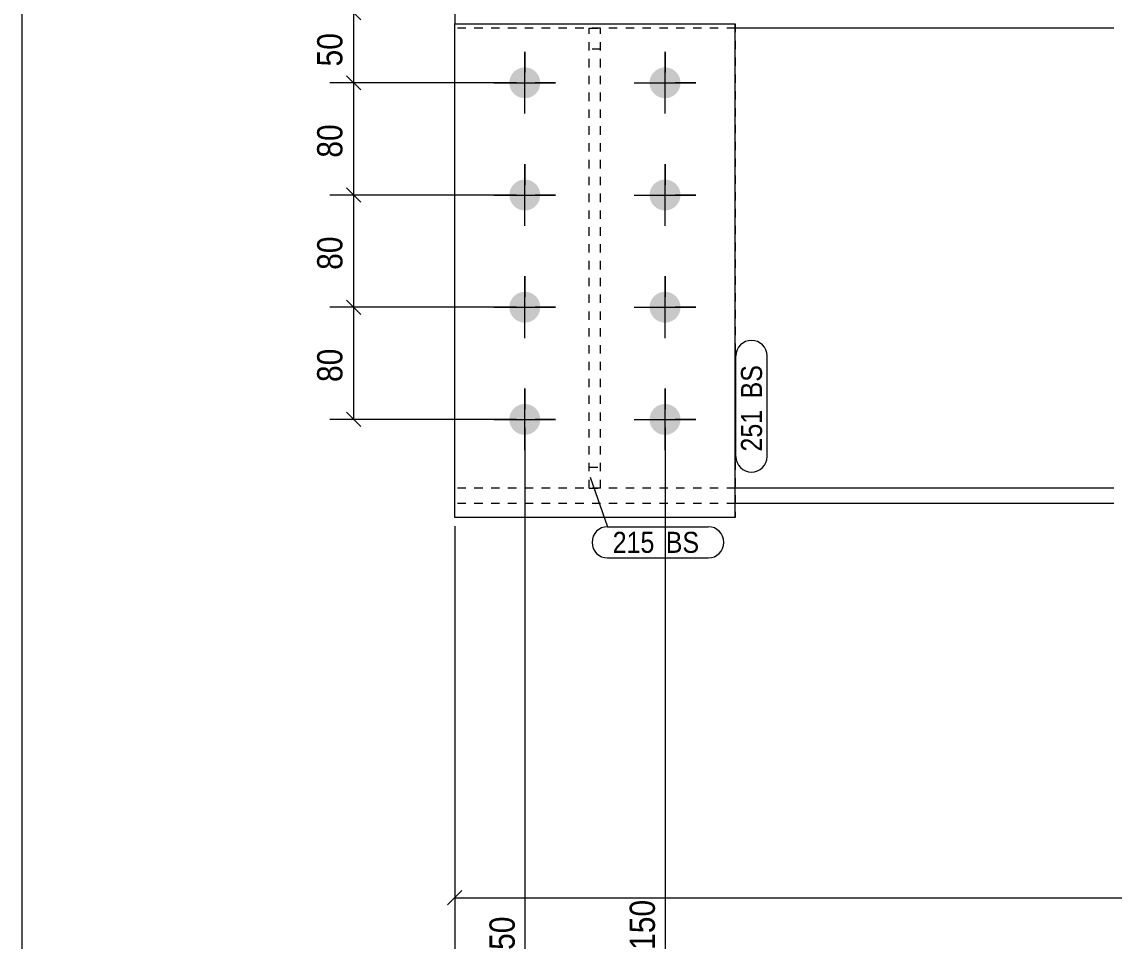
# Model space of a CAD drawing. Header units: millimetres. Extents: x 2 to 825, y 1 to 579.
# Drawn here: x 5 to 134.8, y 106.8 to 216 of the extents above; entities that cross this region are included whole.
import ezdxf

# ---------------------------------------------------------------- set-up
doc = ezdxf.new("R2010")
doc.units = ezdxf.units.MM
doc.linetypes.add('XKITLINE00', pattern=[0])
doc.linetypes.add('XKITLINE01', pattern=[4, 1, -1, 1, -1])
for name, color, linetype, lineweight in [('Bolt', 3, 'Continuous', 0), ('Dimensions', 7, 'Continuous', 0), ('DrawingSheet', 5, 'Continuous', 0), ('Part', 2, 'Continuous', 0), ('PartMark', 7, 'Continuous', 0)]:
    doc.layers.add(name, color=color, linetype=linetype, lineweight=lineweight)
doc.styles.add('ARIAL', font='ARIAL.TTF')

# ---------------------------------------------------------------- blocks, each defined once
blk = doc.blocks.new('*A9')
at = {"layer": 'Bolt'}
for points in [[(62.95, 208.81), (62.95, 208.86), (62.95, 208.9), (62.96, 208.95), (62.96, 208.99), (62.97, 209.03), (62.98, 209.08), (62.99, 209.12), (62.99, 209.17), (63, 209.21), (63.02, 209.25), (63.03, 209.3), (63.04, 209.34), (63.06, 209.38), (63.07, 209.43), (63.09, 209.47), (63.11, 209.51), (63.13, 209.55), (63.15, 209.59), (63.17, 209.63), (63.19, 209.67), (63.21, 209.71), (63.23, 209.75), (63.26, 209.78), (63.28, 209.82), (63.31, 209.86), (63.34, 209.89), (63.37, 209.93), (63.4, 209.96), (63.42, 210), (63.46, 210.03), (63.49, 210.06), (63.52, 210.09), (63.55, 210.12), (63.59, 210.15), (63.62, 210.18), (63.66, 210.21), (63.69, 210.24), (63.73, 210.26), (63.76, 210.29), (63.8, 210.31), (63.84, 210.34), (63.88, 210.36), (63.92, 210.38), (63.96, 210.4), (64, 210.42), (64.04, 210.44), (64.08, 210.46), (64.12, 210.48), (64.17, 210.49), (64.21, 210.51), (64.25, 210.52), (64.29, 210.53), (64.34, 210.54), (64.38, 210.55), (64.43, 210.56), (64.47, 210.57), (64.51, 210.58), (64.56, 210.59), (64.6, 210.59), (64.65, 210.59), (64.69, 210.6), (64.74, 210.6), (64.78, 210.6), (64.83, 210.6), (64.87, 210.6), (64.92, 210.59), (64.96, 210.59), (65.01, 210.59), (65.05, 210.58), (65.1, 210.57), (65.14, 210.56), (65.19, 210.55), (65.23, 210.54), (65.27, 210.53), (65.32, 210.52), (65.36, 210.51), (65.4, 210.49), (65.44, 210.48), (65.48, 210.46), (65.53, 210.44), (65.57, 210.42), (65.61, 210.4), (65.65, 210.38), (65.69, 210.36), (65.73, 210.34), (65.76, 210.31), (65.8, 210.29), (65.84, 210.26), (65.88, 210.24), (65.91, 210.21), (65.95, 210.18), (65.98, 210.15), (66.01, 210.12), (66.05, 210.09), (66.08, 210.06), (66.11, 210.03), (66.14, 210), (66.17, 209.96), (66.2, 209.93), (66.23, 209.89), (66.26, 209.86), (66.28, 209.82), (66.31, 209.78), (66.33, 209.75), (66.36, 209.71), (66.38, 209.67), (66.4, 209.63), (66.42, 209.59), (66.44, 209.55), (66.46, 209.51), (66.48, 209.47), (66.49, 209.43), (66.51, 209.38), (66.52, 209.34), (66.54, 209.3), (66.55, 209.25), (66.56, 209.21), (66.57, 209.17), (66.58, 209.12), (66.59, 209.08), (66.6, 209.03), (66.6, 208.99), (66.61, 208.95), (66.61, 208.9), (66.61, 208.86), (66.62, 208.81), (66.62, 208.77), (66.62, 208.72), (66.61, 208.68), (66.61, 208.63), (66.61, 208.59), (66.6, 208.54), (66.6, 208.5), (66.59, 208.45), (66.58, 208.41), (66.57, 208.36), (66.56, 208.32), (66.55, 208.28), (66.54, 208.23), (66.52, 208.19), (66.51, 208.15), (66.49, 208.11), (66.48, 208.06), (66.46, 208.02), (66.44, 207.98), (66.42, 207.94), (66.4, 207.9), (66.38, 207.86), (66.36, 207.82), (66.33, 207.78), (66.31, 207.75), (66.28, 207.71), (66.26, 207.67), (66.23, 207.64), (66.2, 207.6), (66.17, 207.57), (66.14, 207.53), (66.11, 207.5), (66.08, 207.47), (66.05, 207.44), (66.01, 207.41), (65.98, 207.38), (65.95, 207.35), (65.91, 207.32), (65.88, 207.29), (65.84, 207.27), (65.8, 207.24), (65.76, 207.22), (65.73, 207.19), (65.69, 207.17), (65.65, 207.15), (65.61, 207.13), (65.57, 207.11), (65.53, 207.09), (65.48, 207.07), (65.44, 207.06), (65.4, 207.04), (65.36, 207.02), (65.32, 207.01), (65.27, 207), (65.23, 206.99), (65.19, 206.98), (65.14, 206.97), (65.1, 206.96), (65.05, 206.95), (65.01, 206.95), (64.96, 206.94), (64.92, 206.94), (64.87, 206.93), (64.83, 206.93), (64.78, 206.93), (64.74, 206.93), (64.69, 206.93), (64.65, 206.94), (64.6, 206.94), (64.56, 206.95), (64.51, 206.95), (64.47, 206.96), (64.43, 206.97), (64.38, 206.98), (64.34, 206.99), (64.29, 207), (64.25, 207.01), (64.21, 207.02), (64.17, 207.04), (64.12, 207.06), (64.08, 207.07), (64.04, 207.09), (64, 207.11), (63.96, 207.13), (63.92, 207.15), (63.88, 207.17), (63.84, 207.19), (63.8, 207.22), (63.76, 207.24), (63.73, 207.27), (63.69, 207.29), (63.66, 207.32), (63.62, 207.35), (63.59, 207.38), (63.55, 207.41), (63.52, 207.44), (63.49, 207.47), (63.46, 207.5), (63.42, 207.53), (63.4, 207.57), (63.37, 207.6), (63.34, 207.64), (63.31, 207.67), (63.28, 207.71), (63.26, 207.75), (63.23, 207.78), (63.21, 207.82), (63.19, 207.86), (63.17, 207.9), (63.15, 207.94), (63.13, 207.98), (63.11, 208.02), (63.09, 208.06), (63.07, 208.11), (63.06, 208.15), (63.04, 208.19), (63.03, 208.23), (63.02, 208.28), (63, 208.32), (62.99, 208.36), (62.99, 208.41), (62.98, 208.45), (62.97, 208.5), (62.96, 208.54), (62.96, 208.59), (62.95, 208.63), (62.95, 208.68), (62.95, 208.72), (62.95, 208.77)], [(79.62, 208.81), (79.62, 208.86), (79.62, 208.9), (79.63, 208.95), (79.63, 208.99), (79.64, 209.03), (79.64, 209.08), (79.65, 209.12), (79.66, 209.17), (79.67, 209.21), (79.68, 209.25), (79.7, 209.3), (79.71, 209.34), (79.72, 209.38), (79.74, 209.43), (79.76, 209.47), (79.77, 209.51), (79.79, 209.55), (79.81, 209.59), (79.83, 209.63), (79.85, 209.67), (79.88, 209.71), (79.9, 209.75), (79.93, 209.78), (79.95, 209.82), (79.98, 209.86), (80, 209.89), (80.03, 209.93), (80.06, 209.96), (80.09, 210), (80.12, 210.03), (80.15, 210.06), (80.19, 210.09), (80.22, 210.12), (80.25, 210.15), (80.29, 210.18), (80.32, 210.21), (80.36, 210.24), (80.39, 210.26), (80.43, 210.29), (80.47, 210.31), (80.51, 210.34), (80.55, 210.36), (80.59, 210.38), (80.63, 210.4), (80.67, 210.42), (80.71, 210.44), (80.75, 210.46), (80.79, 210.48), (80.83, 210.49), (80.87, 210.51), (80.92, 210.52), (80.96, 210.53), (81, 210.54), (81.05, 210.55), (81.09, 210.56), (81.14, 210.57), (81.18, 210.58), (81.23, 210.59), (81.27, 210.59), (81.32, 210.59), (81.36, 210.6), (81.41, 210.6), (81.45, 210.6), (81.49, 210.6), (81.54, 210.6), (81.58, 210.59), (81.63, 210.59), (81.67, 210.59), (81.72, 210.58), (81.76, 210.57), (81.81, 210.56), (81.85, 210.55), (81.9, 210.54), (81.94, 210.53), (81.98, 210.52), (82.03, 210.51), (82.07, 210.49), (82.11, 210.48), (82.15, 210.46), (82.19, 210.44), (82.23, 210.42), (82.27, 210.4), (82.31, 210.38), (82.35, 210.36), (82.39, 210.34), (82.43, 210.31), (82.47, 210.29), (82.51, 210.26), (82.54, 210.24), (82.58, 210.21), (82.61, 210.18), (82.65, 210.15), (82.68, 210.12), (82.71, 210.09), (82.75, 210.06), (82.78, 210.03), (82.81, 210), (82.84, 209.96), (82.87, 209.93), (82.9, 209.89), (82.92, 209.86), (82.95, 209.82), (82.97, 209.78), (83, 209.75), (83.02, 209.71), (83.05, 209.67), (83.07, 209.63), (83.09, 209.59), (83.11, 209.55), (83.13, 209.51), (83.14, 209.47), (83.16, 209.43), (83.18, 209.38), (83.19, 209.34), (83.2, 209.3), (83.22, 209.25), (83.23, 209.21), (83.24, 209.17), (83.25, 209.12), (83.26, 209.08), (83.26, 209.03), (83.27, 208.99), (83.27, 208.95), (83.28, 208.9), (83.28, 208.86), (83.28, 208.81), (83.28, 208.77), (83.28, 208.72), (83.28, 208.68), (83.28, 208.63), (83.27, 208.59), (83.27, 208.54), (83.26, 208.5), (83.26, 208.45), (83.25, 208.41), (83.24, 208.36), (83.23, 208.32), (83.22, 208.28), (83.2, 208.23), (83.19, 208.19), (83.18, 208.15), (83.16, 208.11), (83.14, 208.06), (83.13, 208.02), (83.11, 207.98), (83.09, 207.94), (83.07, 207.9), (83.05, 207.86), (83.02, 207.82), (83, 207.78), (82.97, 207.75), (82.95, 207.71), (82.92, 207.67), (82.9, 207.64), (82.87, 207.6), (82.84, 207.57), (82.81, 207.53), (82.78, 207.5), (82.75, 207.47), (82.71, 207.44), (82.68, 207.41), (82.65, 207.38), (82.61, 207.35), (82.58, 207.32), (82.54, 207.29), (82.51, 207.27), (82.47, 207.24), (82.43, 207.22), (82.39, 207.19), (82.35, 207.17), (82.31, 207.15), (82.27, 207.13), (82.23, 207.11), (82.19, 207.09), (82.15, 207.07), (82.11, 207.06), (82.07, 207.04), (82.03, 207.02), (81.98, 207.01), (81.94, 207), (81.9, 206.99), (81.85, 206.98), (81.81, 206.97), (81.76, 206.96), (81.72, 206.95), (81.67, 206.95), (81.63, 206.94), (81.58, 206.94), (81.54, 206.93), (81.49, 206.93), (81.45, 206.93), (81.41, 206.93), (81.36, 206.93), (81.32, 206.94), (81.27, 206.94), (81.23, 206.95), (81.18, 206.95), (81.14, 206.96), (81.09, 206.97), (81.05, 206.98), (81, 206.99), (80.96, 207), (80.92, 207.01), (80.87, 207.02), (80.83, 207.04), (80.79, 207.06), (80.75, 207.07), (80.71, 207.09), (80.67, 207.11), (80.63, 207.13), (80.59, 207.15), (80.55, 207.17), (80.51, 207.19), (80.47, 207.22), (80.43, 207.24), (80.39, 207.27), (80.36, 207.29), (80.32, 207.32), (80.29, 207.35), (80.25, 207.38), (80.22, 207.41), (80.19, 207.44), (80.15, 207.47), (80.12, 207.5), (80.09, 207.53), (80.06, 207.57), (80.03, 207.6), (80, 207.64), (79.98, 207.67), (79.95, 207.71), (79.93, 207.75), (79.9, 207.78), (79.88, 207.82), (79.85, 207.86), (79.83, 207.9), (79.81, 207.94), (79.79, 207.98), (79.77, 208.02), (79.76, 208.06), (79.74, 208.11), (79.72, 208.15), (79.71, 208.19), (79.7, 208.23), (79.68, 208.28), (79.67, 208.32), (79.66, 208.36), (79.65, 208.41), (79.64, 208.45), (79.64, 208.5), (79.63, 208.54), (79.63, 208.59), (79.62, 208.63), (79.62, 208.68), (79.62, 208.72), (79.62, 208.77)], [(62.95, 195.48), (62.95, 195.52), (62.95, 195.57), (62.96, 195.61), (62.96, 195.66), (62.97, 195.7), (62.98, 195.75), (62.99, 195.79), (62.99, 195.83), (63, 195.88), (63.02, 195.92), (63.03, 195.96), (63.04, 196.01), (63.06, 196.05), (63.07, 196.09), (63.09, 196.13), (63.11, 196.18), (63.13, 196.22), (63.15, 196.26), (63.17, 196.3), (63.19, 196.34), (63.21, 196.37), (63.23, 196.41), (63.26, 196.45), (63.28, 196.49), (63.31, 196.52), (63.34, 196.56), (63.37, 196.6), (63.4, 196.63), (63.42, 196.66), (63.46, 196.7), (63.49, 196.73), (63.52, 196.76), (63.55, 196.79), (63.59, 196.82), (63.62, 196.85), (63.66, 196.88), (63.69, 196.9), (63.73, 196.93), (63.76, 196.96), (63.8, 196.98), (63.84, 197), (63.88, 197.03), (63.92, 197.05), (63.96, 197.07), (64, 197.09), (64.04, 197.11), (64.08, 197.13), (64.12, 197.14), (64.17, 197.16), (64.21, 197.17), (64.25, 197.19), (64.29, 197.2), (64.34, 197.21), (64.38, 197.22), (64.43, 197.23), (64.47, 197.24), (64.51, 197.25), (64.56, 197.25), (64.6, 197.26), (64.65, 197.26), (64.69, 197.26), (64.74, 197.26), (64.78, 197.27), (64.83, 197.26), (64.87, 197.26), (64.92, 197.26), (64.96, 197.26), (65.01, 197.25), (65.05, 197.25), (65.1, 197.24), (65.14, 197.23), (65.19, 197.22), (65.23, 197.21), (65.27, 197.2), (65.32, 197.19), (65.36, 197.17), (65.4, 197.16), (65.44, 197.14), (65.48, 197.13), (65.53, 197.11), (65.57, 197.09), (65.61, 197.07), (65.65, 197.05), (65.69, 197.03), (65.73, 197), (65.76, 196.98), (65.8, 196.96), (65.84, 196.93), (65.88, 196.9), (65.91, 196.88), (65.95, 196.85), (65.98, 196.82), (66.01, 196.79), (66.05, 196.76), (66.08, 196.73), (66.11, 196.7), (66.14, 196.66), (66.17, 196.63), (66.2, 196.6), (66.23, 196.56), (66.26, 196.52), (66.28, 196.49), (66.31, 196.45), (66.33, 196.41), (66.36, 196.37), (66.38, 196.34), (66.4, 196.3), (66.42, 196.26), (66.44, 196.22), (66.46, 196.18), (66.48, 196.13), (66.49, 196.09), (66.51, 196.05), (66.52, 196.01), (66.54, 195.96), (66.55, 195.92), (66.56, 195.88), (66.57, 195.83), (66.58, 195.79), (66.59, 195.75), (66.6, 195.7), (66.6, 195.66), (66.61, 195.61), (66.61, 195.57), (66.61, 195.52), (66.62, 195.48), (66.62, 195.43), (66.62, 195.39), (66.61, 195.34), (66.61, 195.3), (66.61, 195.25), (66.6, 195.21), (66.6, 195.16), (66.59, 195.12), (66.58, 195.07), (66.57, 195.03), (66.56, 194.99), (66.55, 194.94), (66.54, 194.9), (66.52, 194.86), (66.51, 194.81), (66.49, 194.77), (66.48, 194.73), (66.46, 194.69), (66.44, 194.65), (66.42, 194.61), (66.4, 194.57), (66.38, 194.53), (66.36, 194.49), (66.33, 194.45), (66.31, 194.41), (66.28, 194.38), (66.26, 194.34), (66.23, 194.3), (66.2, 194.27), (66.17, 194.23), (66.14, 194.2), (66.11, 194.17), (66.08, 194.14), (66.05, 194.1), (66.01, 194.07), (65.98, 194.04), (65.95, 194.01), (65.91, 193.99), (65.88, 193.96), (65.84, 193.93), (65.8, 193.91), (65.76, 193.88), (65.73, 193.86), (65.69, 193.84), (65.65, 193.82), (65.61, 193.79), (65.57, 193.77), (65.53, 193.76), (65.48, 193.74), (65.44, 193.72), (65.4, 193.71), (65.36, 193.69), (65.32, 193.68), (65.27, 193.67), (65.23, 193.65), (65.19, 193.64), (65.14, 193.63), (65.1, 193.63), (65.05, 193.62), (65.01, 193.61), (64.96, 193.61), (64.92, 193.6), (64.87, 193.6), (64.83, 193.6), (64.78, 193.6), (64.74, 193.6), (64.69, 193.6), (64.65, 193.6), (64.6, 193.61), (64.56, 193.61), (64.51, 193.62), (64.47, 193.63), (64.43, 193.63), (64.38, 193.64), (64.34, 193.65), (64.29, 193.67), (64.25, 193.68), (64.21, 193.69), (64.17, 193.71), (64.12, 193.72), (64.08, 193.74), (64.04, 193.76), (64, 193.77), (63.96, 193.79), (63.92, 193.82), (63.88, 193.84), (63.84, 193.86), (63.8, 193.88), (63.76, 193.91), (63.73, 193.93), (63.69, 193.96), (63.66, 193.99), (63.62, 194.01), (63.59, 194.04), (63.55, 194.07), (63.52, 194.1), (63.49, 194.14), (63.46, 194.17), (63.42, 194.2), (63.4, 194.23), (63.37, 194.27), (63.34, 194.3), (63.31, 194.34), (63.28, 194.38), (63.26, 194.41), (63.23, 194.45), (63.21, 194.49), (63.19, 194.53), (63.17, 194.57), (63.15, 194.61), (63.13, 194.65), (63.11, 194.69), (63.09, 194.73), (63.07, 194.77), (63.06, 194.81), (63.04, 194.86), (63.03, 194.9), (63.02, 194.94), (63, 194.99), (62.99, 195.03), (62.99, 195.07), (62.98, 195.12), (62.97, 195.16), (62.96, 195.21), (62.96, 195.25), (62.95, 195.3), (62.95, 195.34), (62.95, 195.39), (62.95, 195.43)], [(79.62, 195.48), (79.62, 195.52), (79.62, 195.57), (79.63, 195.61), (79.63, 195.66), (79.64, 195.7), (79.64, 195.75), (79.65, 195.79), (79.66, 195.83), (79.67, 195.88), (79.68, 195.92), (79.7, 195.96), (79.71, 196.01), (79.72, 196.05), (79.74, 196.09), (79.76, 196.13), (79.77, 196.18), (79.79, 196.22), (79.81, 196.26), (79.83, 196.3), (79.85, 196.34), (79.88, 196.37), (79.9, 196.41), (79.93, 196.45), (79.95, 196.49), (79.98, 196.52), (80, 196.56), (80.03, 196.6), (80.06, 196.63), (80.09, 196.66), (80.12, 196.7), (80.15, 196.73), (80.19, 196.76), (80.22, 196.79), (80.25, 196.82), (80.29, 196.85), (80.32, 196.88), (80.36, 196.9), (80.39, 196.93), (80.43, 196.96), (80.47, 196.98), (80.51, 197), (80.55, 197.03), (80.59, 197.05), (80.63, 197.07), (80.67, 197.09), (80.71, 197.11), (80.75, 197.13), (80.79, 197.14), (80.83, 197.16), (80.87, 197.17), (80.92, 197.19), (80.96, 197.2), (81, 197.21), (81.05, 197.22), (81.09, 197.23), (81.14, 197.24), (81.18, 197.25), (81.23, 197.25), (81.27, 197.26), (81.32, 197.26), (81.36, 197.26), (81.41, 197.26), (81.45, 197.27), (81.49, 197.26), (81.54, 197.26), (81.58, 197.26), (81.63, 197.26), (81.67, 197.25), (81.72, 197.25), (81.76, 197.24), (81.81, 197.23), (81.85, 197.22), (81.9, 197.21), (81.94, 197.2), (81.98, 197.19), (82.03, 197.17), (82.07, 197.16), (82.11, 197.14), (82.15, 197.13), (82.19, 197.11), (82.23, 197.09), (82.27, 197.07), (82.31, 197.05), (82.35, 197.03), (82.39, 197), (82.43, 196.98), (82.47, 196.96), (82.51, 196.93), (82.54, 196.9), (82.58, 196.88), (82.61, 196.85), (82.65, 196.82), (82.68, 196.79), (82.71, 196.76), (82.75, 196.73), (82.78, 196.7), (82.81, 196.66), (82.84, 196.63), (82.87, 196.6), (82.9, 196.56), (82.92, 196.52), (82.95, 196.49), (82.97, 196.45), (83, 196.41), (83.02, 196.37), (83.05, 196.34), (83.07, 196.3), (83.09, 196.26), (83.11, 196.22), (83.13, 196.18), (83.14, 196.13), (83.16, 196.09), (83.18, 196.05), (83.19, 196.01), (83.2, 195.96), (83.22, 195.92), (83.23, 195.88), (83.24, 195.83), (83.25, 195.79), (83.26, 195.75), (83.26, 195.7), (83.27, 195.66), (83.27, 195.61), (83.28, 195.57), (83.28, 195.52), (83.28, 195.48), (83.28, 195.43), (83.28, 195.39), (83.28, 195.34), (83.28, 195.3), (83.27, 195.25), (83.27, 195.21), (83.26, 195.16), (83.26, 195.12), (83.25, 195.07), (83.24, 195.03), (83.23, 194.99), (83.22, 194.94), (83.2, 194.9), (83.19, 194.86), (83.18, 194.81), (83.16, 194.77), (83.14, 194.73), (83.13, 194.69), (83.11, 194.65), (83.09, 194.61), (83.07, 194.57), (83.05, 194.53), (83.02, 194.49), (83, 194.45), (82.97, 194.41), (82.95, 194.38), (82.92, 194.34), (82.9, 194.3), (82.87, 194.27), (82.84, 194.23), (82.81, 194.2), (82.78, 194.17), (82.75, 194.14), (82.71, 194.1), (82.68, 194.07), (82.65, 194.04), (82.61, 194.01), (82.58, 193.99), (82.54, 193.96), (82.51, 193.93), (82.47, 193.91), (82.43, 193.88), (82.39, 193.86), (82.35, 193.84), (82.31, 193.82), (82.27, 193.79), (82.23, 193.77), (82.19, 193.76), (82.15, 193.74), (82.11, 193.72), (82.07, 193.71), (82.03, 193.69), (81.98, 193.68), (81.94, 193.67), (81.9, 193.65), (81.85, 193.64), (81.81, 193.63), (81.76, 193.63), (81.72, 193.62), (81.67, 193.61), (81.63, 193.61), (81.58, 193.6), (81.54, 193.6), (81.49, 193.6), (81.45, 193.6), (81.41, 193.6), (81.36, 193.6), (81.32, 193.6), (81.27, 193.61), (81.23, 193.61), (81.18, 193.62), (81.14, 193.63), (81.09, 193.63), (81.05, 193.64), (81, 193.65), (80.96, 193.67), (80.92, 193.68), (80.87, 193.69), (80.83, 193.71), (80.79, 193.72), (80.75, 193.74), (80.71, 193.76), (80.67, 193.77), (80.63, 193.79), (80.59, 193.82), (80.55, 193.84), (80.51, 193.86), (80.47, 193.88), (80.43, 193.91), (80.39, 193.93), (80.36, 193.96), (80.32, 193.99), (80.29, 194.01), (80.25, 194.04), (80.22, 194.07), (80.19, 194.1), (80.15, 194.14), (80.12, 194.17), (80.09, 194.2), (80.06, 194.23), (80.03, 194.27), (80, 194.3), (79.98, 194.34), (79.95, 194.38), (79.93, 194.41), (79.9, 194.45), (79.88, 194.49), (79.85, 194.53), (79.83, 194.57), (79.81, 194.61), (79.79, 194.65), (79.77, 194.69), (79.76, 194.73), (79.74, 194.77), (79.72, 194.81), (79.71, 194.86), (79.7, 194.9), (79.68, 194.94), (79.67, 194.99), (79.66, 195.03), (79.65, 195.07), (79.64, 195.12), (79.64, 195.16), (79.63, 195.21), (79.63, 195.25), (79.62, 195.3), (79.62, 195.34), (79.62, 195.39), (79.62, 195.43)], [(62.95, 182.14), (62.95, 182.19), (62.95, 182.23), (62.96, 182.28), (62.96, 182.32), (62.97, 182.37), (62.98, 182.41), (62.99, 182.46), (62.99, 182.5), (63, 182.54), (63.02, 182.59), (63.03, 182.63), (63.04, 182.67), (63.06, 182.72), (63.07, 182.76), (63.09, 182.8), (63.11, 182.84), (63.13, 182.88), (63.15, 182.92), (63.17, 182.96), (63.19, 183), (63.21, 183.04), (63.23, 183.08), (63.26, 183.12), (63.28, 183.15), (63.31, 183.19), (63.34, 183.23), (63.37, 183.26), (63.4, 183.3), (63.42, 183.33), (63.46, 183.36), (63.49, 183.4), (63.52, 183.43), (63.55, 183.46), (63.59, 183.49), (63.62, 183.52), (63.66, 183.54), (63.69, 183.57), (63.73, 183.6), (63.76, 183.62), (63.8, 183.65), (63.84, 183.67), (63.88, 183.69), (63.92, 183.72), (63.96, 183.74), (64, 183.76), (64.04, 183.77), (64.08, 183.79), (64.12, 183.81), (64.17, 183.82), (64.21, 183.84), (64.25, 183.85), (64.29, 183.87), (64.34, 183.88), (64.38, 183.89), (64.43, 183.9), (64.47, 183.91), (64.51, 183.91), (64.56, 183.92), (64.6, 183.92), (64.65, 183.93), (64.69, 183.93), (64.74, 183.93), (64.78, 183.93), (64.83, 183.93), (64.87, 183.93), (64.92, 183.93), (64.96, 183.92), (65.01, 183.92), (65.05, 183.91), (65.1, 183.91), (65.14, 183.9), (65.19, 183.89), (65.23, 183.88), (65.27, 183.87), (65.32, 183.85), (65.36, 183.84), (65.4, 183.82), (65.44, 183.81), (65.48, 183.79), (65.53, 183.77), (65.57, 183.76), (65.61, 183.74), (65.65, 183.72), (65.69, 183.69), (65.73, 183.67), (65.76, 183.65), (65.8, 183.62), (65.84, 183.6), (65.88, 183.57), (65.91, 183.54), (65.95, 183.52), (65.98, 183.49), (66.01, 183.46), (66.05, 183.43), (66.08, 183.4), (66.11, 183.36), (66.14, 183.33), (66.17, 183.3), (66.2, 183.26), (66.23, 183.23), (66.26, 183.19), (66.28, 183.15), (66.31, 183.12), (66.33, 183.08), (66.36, 183.04), (66.38, 183), (66.4, 182.96), (66.42, 182.92), (66.44, 182.88), (66.46, 182.84), (66.48, 182.8), (66.49, 182.76), (66.51, 182.72), (66.52, 182.67), (66.54, 182.63), (66.55, 182.59), (66.56, 182.54), (66.57, 182.5), (66.58, 182.46), (66.59, 182.41), (66.6, 182.37), (66.6, 182.32), (66.61, 182.28), (66.61, 182.23), (66.61, 182.19), (66.62, 182.14), (66.62, 182.1), (66.62, 182.05), (66.61, 182.01), (66.61, 181.96), (66.61, 181.92), (66.6, 181.87), (66.6, 181.83), (66.59, 181.79), (66.58, 181.74), (66.57, 181.7), (66.56, 181.65), (66.55, 181.61), (66.54, 181.57), (66.52, 181.52), (66.51, 181.48), (66.49, 181.44), (66.48, 181.4), (66.46, 181.36), (66.44, 181.31), (66.42, 181.27), (66.4, 181.23), (66.38, 181.2), (66.36, 181.16), (66.33, 181.12), (66.31, 181.08), (66.28, 181.04), (66.26, 181.01), (66.23, 180.97), (66.2, 180.94), (66.17, 180.9), (66.14, 180.87), (66.11, 180.83), (66.08, 180.8), (66.05, 180.77), (66.01, 180.74), (65.98, 180.71), (65.95, 180.68), (65.91, 180.65), (65.88, 180.63), (65.84, 180.6), (65.8, 180.57), (65.76, 180.55), (65.73, 180.53), (65.69, 180.5), (65.65, 180.48), (65.61, 180.46), (65.57, 180.44), (65.53, 180.42), (65.48, 180.41), (65.44, 180.39), (65.4, 180.37), (65.36, 180.36), (65.32, 180.34), (65.27, 180.33), (65.23, 180.32), (65.19, 180.31), (65.14, 180.3), (65.1, 180.29), (65.05, 180.29), (65.01, 180.28), (64.96, 180.27), (64.92, 180.27), (64.87, 180.27), (64.83, 180.27), (64.78, 180.27), (64.74, 180.27), (64.69, 180.27), (64.65, 180.27), (64.6, 180.27), (64.56, 180.28), (64.51, 180.29), (64.47, 180.29), (64.43, 180.3), (64.38, 180.31), (64.34, 180.32), (64.29, 180.33), (64.25, 180.34), (64.21, 180.36), (64.17, 180.37), (64.12, 180.39), (64.08, 180.41), (64.04, 180.42), (64, 180.44), (63.96, 180.46), (63.92, 180.48), (63.88, 180.5), (63.84, 180.53), (63.8, 180.55), (63.76, 180.57), (63.73, 180.6), (63.69, 180.63), (63.66, 180.65), (63.62, 180.68), (63.59, 180.71), (63.55, 180.74), (63.52, 180.77), (63.49, 180.8), (63.46, 180.83), (63.42, 180.87), (63.4, 180.9), (63.37, 180.94), (63.34, 180.97), (63.31, 181.01), (63.28, 181.04), (63.26, 181.08), (63.23, 181.12), (63.21, 181.16), (63.19, 181.2), (63.17, 181.23), (63.15, 181.27), (63.13, 181.31), (63.11, 181.36), (63.09, 181.4), (63.07, 181.44), (63.06, 181.48), (63.04, 181.52), (63.03, 181.57), (63.02, 181.61), (63, 181.65), (62.99, 181.7), (62.99, 181.74), (62.98, 181.79), (62.97, 181.83), (62.96, 181.87), (62.96, 181.92), (62.95, 181.96), (62.95, 182.01), (62.95, 182.05), (62.95, 182.1)], [(79.62, 182.14), (79.62, 182.19), (79.62, 182.23), (79.63, 182.28), (79.63, 182.32), (79.64, 182.37), (79.64, 182.41), (79.65, 182.46), (79.66, 182.5), (79.67, 182.54), (79.68, 182.59), (79.7, 182.63), (79.71, 182.67), (79.72, 182.72), (79.74, 182.76), (79.76, 182.8), (79.77, 182.84), (79.79, 182.88), (79.81, 182.92), (79.83, 182.96), (79.85, 183), (79.88, 183.04), (79.9, 183.08), (79.93, 183.12), (79.95, 183.15), (79.98, 183.19), (80, 183.23), (80.03, 183.26), (80.06, 183.3), (80.09, 183.33), (80.12, 183.36), (80.15, 183.4), (80.19, 183.43), (80.22, 183.46), (80.25, 183.49), (80.29, 183.52), (80.32, 183.54), (80.36, 183.57), (80.39, 183.6), (80.43, 183.62), (80.47, 183.65), (80.51, 183.67), (80.55, 183.69), (80.59, 183.72), (80.63, 183.74), (80.67, 183.76), (80.71, 183.77), (80.75, 183.79), (80.79, 183.81), (80.83, 183.82), (80.87, 183.84), (80.92, 183.85), (80.96, 183.87), (81, 183.88), (81.05, 183.89), (81.09, 183.9), (81.14, 183.91), (81.18, 183.91), (81.23, 183.92), (81.27, 183.92), (81.32, 183.93), (81.36, 183.93), (81.41, 183.93), (81.45, 183.93), (81.49, 183.93), (81.54, 183.93), (81.58, 183.93), (81.63, 183.92), (81.67, 183.92), (81.72, 183.91), (81.76, 183.91), (81.81, 183.9), (81.85, 183.89), (81.9, 183.88), (81.94, 183.87), (81.98, 183.85), (82.03, 183.84), (82.07, 183.82), (82.11, 183.81), (82.15, 183.79), (82.19, 183.77), (82.23, 183.76), (82.27, 183.74), (82.31, 183.72), (82.35, 183.69), (82.39, 183.67), (82.43, 183.65), (82.47, 183.62), (82.51, 183.6), (82.54, 183.57), (82.58, 183.54), (82.61, 183.52), (82.65, 183.49), (82.68, 183.46), (82.71, 183.43), (82.75, 183.4), (82.78, 183.36), (82.81, 183.33), (82.84, 183.3), (82.87, 183.26), (82.9, 183.23), (82.92, 183.19), (82.95, 183.15), (82.97, 183.12), (83, 183.08), (83.02, 183.04), (83.05, 183), (83.07, 182.96), (83.09, 182.92), (83.11, 182.88), (83.13, 182.84), (83.14, 182.8), (83.16, 182.76), (83.18, 182.72), (83.19, 182.67), (83.2, 182.63), (83.22, 182.59), (83.23, 182.54), (83.24, 182.5), (83.25, 182.46), (83.26, 182.41), (83.26, 182.37), (83.27, 182.32), (83.27, 182.28), (83.28, 182.23), (83.28, 182.19), (83.28, 182.14), (83.28, 182.1), (83.28, 182.05), (83.28, 182.01), (83.28, 181.96), (83.27, 181.92), (83.27, 181.87), (83.26, 181.83), (83.26, 181.79), (83.25, 181.74), (83.24, 181.7), (83.23, 181.65), (83.22, 181.61), (83.2, 181.57), (83.19, 181.52), (83.18, 181.48), (83.16, 181.44), (83.14, 181.4), (83.13, 181.36), (83.11, 181.31), (83.09, 181.27), (83.07, 181.23), (83.05, 181.2), (83.02, 181.16), (83, 181.12), (82.97, 181.08), (82.95, 181.04), (82.92, 181.01), (82.9, 180.97), (82.87, 180.94), (82.84, 180.9), (82.81, 180.87), (82.78, 180.83), (82.75, 180.8), (82.71, 180.77), (82.68, 180.74), (82.65, 180.71), (82.61, 180.68), (82.58, 180.65), (82.54, 180.63), (82.51, 180.6), (82.47, 180.57), (82.43, 180.55), (82.39, 180.53), (82.35, 180.5), (82.31, 180.48), (82.27, 180.46), (82.23, 180.44), (82.19, 180.42), (82.15, 180.41), (82.11, 180.39), (82.07, 180.37), (82.03, 180.36), (81.98, 180.34), (81.94, 180.33), (81.9, 180.32), (81.85, 180.31), (81.81, 180.3), (81.76, 180.29), (81.72, 180.29), (81.67, 180.28), (81.63, 180.27), (81.58, 180.27), (81.54, 180.27), (81.49, 180.27), (81.45, 180.27), (81.41, 180.27), (81.36, 180.27), (81.32, 180.27), (81.27, 180.27), (81.23, 180.28), (81.18, 180.29), (81.14, 180.29), (81.09, 180.3), (81.05, 180.31), (81, 180.32), (80.96, 180.33), (80.92, 180.34), (80.87, 180.36), (80.83, 180.37), (80.79, 180.39), (80.75, 180.41), (80.71, 180.42), (80.67, 180.44), (80.63, 180.46), (80.59, 180.48), (80.55, 180.5), (80.51, 180.53), (80.47, 180.55), (80.43, 180.57), (80.39, 180.6), (80.36, 180.63), (80.32, 180.65), (80.29, 180.68), (80.25, 180.71), (80.22, 180.74), (80.19, 180.77), (80.15, 180.8), (80.12, 180.83), (80.09, 180.87), (80.06, 180.9), (80.03, 180.94), (80, 180.97), (79.98, 181.01), (79.95, 181.04), (79.93, 181.08), (79.9, 181.12), (79.88, 181.16), (79.85, 181.2), (79.83, 181.23), (79.81, 181.27), (79.79, 181.31), (79.77, 181.36), (79.76, 181.4), (79.74, 181.44), (79.72, 181.48), (79.71, 181.52), (79.7, 181.57), (79.68, 181.61), (79.67, 181.65), (79.66, 181.7), (79.65, 181.74), (79.64, 181.79), (79.64, 181.83), (79.63, 181.87), (79.63, 181.92), (79.62, 181.96), (79.62, 182.01), (79.62, 182.05), (79.62, 182.1)], [(62.95, 168.81), (62.95, 168.86), (62.95, 168.9), (62.96, 168.95), (62.96, 168.99), (62.97, 169.03), (62.98, 169.08), (62.99, 169.12), (62.99, 169.17), (63, 169.21), (63.02, 169.25), (63.03, 169.3), (63.04, 169.34), (63.06, 169.38), (63.07, 169.43), (63.09, 169.47), (63.11, 169.51), (63.13, 169.55), (63.15, 169.59), (63.17, 169.63), (63.19, 169.67), (63.21, 169.71), (63.23, 169.75), (63.26, 169.78), (63.28, 169.82), (63.31, 169.86), (63.34, 169.89), (63.37, 169.93), (63.4, 169.96), (63.42, 170), (63.46, 170.03), (63.49, 170.06), (63.52, 170.09), (63.55, 170.12), (63.59, 170.15), (63.62, 170.18), (63.66, 170.21), (63.69, 170.24), (63.73, 170.26), (63.76, 170.29), (63.8, 170.31), (63.84, 170.34), (63.88, 170.36), (63.92, 170.38), (63.96, 170.4), (64, 170.42), (64.04, 170.44), (64.08, 170.46), (64.12, 170.48), (64.17, 170.49), (64.21, 170.51), (64.25, 170.52), (64.29, 170.53), (64.34, 170.54), (64.38, 170.55), (64.43, 170.56), (64.47, 170.57), (64.51, 170.58), (64.56, 170.59), (64.6, 170.59), (64.65, 170.59), (64.69, 170.6), (64.74, 170.6), (64.78, 170.6), (64.83, 170.6), (64.87, 170.6), (64.92, 170.59), (64.96, 170.59), (65.01, 170.59), (65.05, 170.58), (65.1, 170.57), (65.14, 170.56), (65.19, 170.55), (65.23, 170.54), (65.27, 170.53), (65.32, 170.52), (65.36, 170.51), (65.4, 170.49), (65.44, 170.48), (65.48, 170.46), (65.53, 170.44), (65.57, 170.42), (65.61, 170.4), (65.65, 170.38), (65.69, 170.36), (65.73, 170.34), (65.76, 170.31), (65.8, 170.29), (65.84, 170.26), (65.88, 170.24), (65.91, 170.21), (65.95, 170.18), (65.98, 170.15), (66.01, 170.12), (66.05, 170.09), (66.08, 170.06), (66.11, 170.03), (66.14, 170), (66.17, 169.96), (66.2, 169.93), (66.23, 169.89), (66.26, 169.86), (66.28, 169.82), (66.31, 169.78), (66.33, 169.75), (66.36, 169.71), (66.38, 169.67), (66.4, 169.63), (66.42, 169.59), (66.44, 169.55), (66.46, 169.51), (66.48, 169.47), (66.49, 169.43), (66.51, 169.38), (66.52, 169.34), (66.54, 169.3), (66.55, 169.25), (66.56, 169.21), (66.57, 169.17), (66.58, 169.12), (66.59, 169.08), (66.6, 169.03), (66.6, 168.99), (66.61, 168.95), (66.61, 168.9), (66.61, 168.86), (66.62, 168.81), (66.62, 168.77), (66.62, 168.72), (66.61, 168.68), (66.61, 168.63), (66.61, 168.59), (66.6, 168.54), (66.6, 168.5), (66.59, 168.45), (66.58, 168.41), (66.57, 168.36), (66.56, 168.32), (66.55, 168.28), (66.54, 168.23), (66.52, 168.19), (66.51, 168.15), (66.49, 168.11), (66.48, 168.06), (66.46, 168.02), (66.44, 167.98), (66.42, 167.94), (66.4, 167.9), (66.38, 167.86), (66.36, 167.82), (66.33, 167.78), (66.31, 167.75), (66.28, 167.71), (66.26, 167.67), (66.23, 167.64), (66.2, 167.6), (66.17, 167.57), (66.14, 167.53), (66.11, 167.5), (66.08, 167.47), (66.05, 167.44), (66.01, 167.41), (65.98, 167.38), (65.95, 167.35), (65.91, 167.32), (65.88, 167.29), (65.84, 167.27), (65.8, 167.24), (65.76, 167.22), (65.73, 167.19), (65.69, 167.17), (65.65, 167.15), (65.61, 167.13), (65.57, 167.11), (65.53, 167.09), (65.48, 167.07), (65.44, 167.06), (65.4, 167.04), (65.36, 167.02), (65.32, 167.01), (65.27, 167), (65.23, 166.99), (65.19, 166.98), (65.14, 166.97), (65.1, 166.96), (65.05, 166.95), (65.01, 166.95), (64.96, 166.94), (64.92, 166.94), (64.87, 166.93), (64.83, 166.93), (64.78, 166.93), (64.74, 166.93), (64.69, 166.93), (64.65, 166.94), (64.6, 166.94), (64.56, 166.95), (64.51, 166.95), (64.47, 166.96), (64.43, 166.97), (64.38, 166.98), (64.34, 166.99), (64.29, 167), (64.25, 167.01), (64.21, 167.02), (64.17, 167.04), (64.12, 167.06), (64.08, 167.07), (64.04, 167.09), (64, 167.11), (63.96, 167.13), (63.92, 167.15), (63.88, 167.17), (63.84, 167.19), (63.8, 167.22), (63.76, 167.24), (63.73, 167.27), (63.69, 167.29), (63.66, 167.32), (63.62, 167.35), (63.59, 167.38), (63.55, 167.41), (63.52, 167.44), (63.49, 167.47), (63.46, 167.5), (63.42, 167.53), (63.4, 167.57), (63.37, 167.6), (63.34, 167.64), (63.31, 167.67), (63.28, 167.71), (63.26, 167.75), (63.23, 167.78), (63.21, 167.82), (63.19, 167.86), (63.17, 167.9), (63.15, 167.94), (63.13, 167.98), (63.11, 168.02), (63.09, 168.06), (63.07, 168.11), (63.06, 168.15), (63.04, 168.19), (63.03, 168.23), (63.02, 168.28), (63, 168.32), (62.99, 168.36), (62.99, 168.41), (62.98, 168.45), (62.97, 168.5), (62.96, 168.54), (62.96, 168.59), (62.95, 168.63), (62.95, 168.68), (62.95, 168.72), (62.95, 168.77)], [(79.62, 168.81), (79.62, 168.86), (79.62, 168.9), (79.63, 168.95), (79.63, 168.99), (79.64, 169.03), (79.64, 169.08), (79.65, 169.12), (79.66, 169.17), (79.67, 169.21), (79.68, 169.25), (79.7, 169.3), (79.71, 169.34), (79.72, 169.38), (79.74, 169.43), (79.76, 169.47), (79.77, 169.51), (79.79, 169.55), (79.81, 169.59), (79.83, 169.63), (79.85, 169.67), (79.88, 169.71), (79.9, 169.75), (79.93, 169.78), (79.95, 169.82), (79.98, 169.86), (80, 169.89), (80.03, 169.93), (80.06, 169.96), (80.09, 170), (80.12, 170.03), (80.15, 170.06), (80.19, 170.09), (80.22, 170.12), (80.25, 170.15), (80.29, 170.18), (80.32, 170.21), (80.36, 170.24), (80.39, 170.26), (80.43, 170.29), (80.47, 170.31), (80.51, 170.34), (80.55, 170.36), (80.59, 170.38), (80.63, 170.4), (80.67, 170.42), (80.71, 170.44), (80.75, 170.46), (80.79, 170.48), (80.83, 170.49), (80.87, 170.51), (80.92, 170.52), (80.96, 170.53), (81, 170.54), (81.05, 170.55), (81.09, 170.56), (81.14, 170.57), (81.18, 170.58), (81.23, 170.59), (81.27, 170.59), (81.32, 170.59), (81.36, 170.6), (81.41, 170.6), (81.45, 170.6), (81.49, 170.6), (81.54, 170.6), (81.58, 170.59), (81.63, 170.59), (81.67, 170.59), (81.72, 170.58), (81.76, 170.57), (81.81, 170.56), (81.85, 170.55), (81.9, 170.54), (81.94, 170.53), (81.98, 170.52), (82.03, 170.51), (82.07, 170.49), (82.11, 170.48), (82.15, 170.46), (82.19, 170.44), (82.23, 170.42), (82.27, 170.4), (82.31, 170.38), (82.35, 170.36), (82.39, 170.34), (82.43, 170.31), (82.47, 170.29), (82.51, 170.26), (82.54, 170.24), (82.58, 170.21), (82.61, 170.18), (82.65, 170.15), (82.68, 170.12), (82.71, 170.09), (82.75, 170.06), (82.78, 170.03), (82.81, 170), (82.84, 169.96), (82.87, 169.93), (82.9, 169.89), (82.92, 169.86), (82.95, 169.82), (82.97, 169.78), (83, 169.75), (83.02, 169.71), (83.05, 169.67), (83.07, 169.63), (83.09, 169.59), (83.11, 169.55), (83.13, 169.51), (83.14, 169.47), (83.16, 169.43), (83.18, 169.38), (83.19, 169.34), (83.2, 169.3), (83.22, 169.25), (83.23, 169.21), (83.24, 169.17), (83.25, 169.12), (83.26, 169.08), (83.26, 169.03), (83.27, 168.99), (83.27, 168.95), (83.28, 168.9), (83.28, 168.86), (83.28, 168.81), (83.28, 168.77), (83.28, 168.72), (83.28, 168.68), (83.28, 168.63), (83.27, 168.59), (83.27, 168.54), (83.26, 168.5), (83.26, 168.45), (83.25, 168.41), (83.24, 168.36), (83.23, 168.32), (83.22, 168.28), (83.2, 168.23), (83.19, 168.19), (83.18, 168.15), (83.16, 168.11), (83.14, 168.06), (83.13, 168.02), (83.11, 167.98), (83.09, 167.94), (83.07, 167.9), (83.05, 167.86), (83.02, 167.82), (83, 167.78), (82.97, 167.75), (82.95, 167.71), (82.92, 167.67), (82.9, 167.64), (82.87, 167.6), (82.84, 167.57), (82.81, 167.53), (82.78, 167.5), (82.75, 167.47), (82.71, 167.44), (82.68, 167.41), (82.65, 167.38), (82.61, 167.35), (82.58, 167.32), (82.54, 167.29), (82.51, 167.27), (82.47, 167.24), (82.43, 167.22), (82.39, 167.19), (82.35, 167.17), (82.31, 167.15), (82.27, 167.13), (82.23, 167.11), (82.19, 167.09), (82.15, 167.07), (82.11, 167.06), (82.07, 167.04), (82.03, 167.02), (81.98, 167.01), (81.94, 167), (81.9, 166.99), (81.85, 166.98), (81.81, 166.97), (81.76, 166.96), (81.72, 166.95), (81.67, 166.95), (81.63, 166.94), (81.58, 166.94), (81.54, 166.93), (81.49, 166.93), (81.45, 166.93), (81.41, 166.93), (81.36, 166.93), (81.32, 166.94), (81.27, 166.94), (81.23, 166.95), (81.18, 166.95), (81.14, 166.96), (81.09, 166.97), (81.05, 166.98), (81, 166.99), (80.96, 167), (80.92, 167.01), (80.87, 167.02), (80.83, 167.04), (80.79, 167.06), (80.75, 167.07), (80.71, 167.09), (80.67, 167.11), (80.63, 167.13), (80.59, 167.15), (80.55, 167.17), (80.51, 167.19), (80.47, 167.22), (80.43, 167.24), (80.39, 167.27), (80.36, 167.29), (80.32, 167.32), (80.29, 167.35), (80.25, 167.38), (80.22, 167.41), (80.19, 167.44), (80.15, 167.47), (80.12, 167.5), (80.09, 167.53), (80.06, 167.57), (80.03, 167.6), (80, 167.64), (79.98, 167.67), (79.95, 167.71), (79.93, 167.75), (79.9, 167.78), (79.88, 167.82), (79.85, 167.86), (79.83, 167.9), (79.81, 167.94), (79.79, 167.98), (79.77, 168.02), (79.76, 168.06), (79.74, 168.11), (79.72, 168.15), (79.71, 168.19), (79.7, 168.23), (79.68, 168.28), (79.67, 168.32), (79.66, 168.36), (79.65, 168.41), (79.64, 168.45), (79.64, 168.5), (79.63, 168.54), (79.63, 168.59), (79.62, 168.63), (79.62, 168.68), (79.62, 168.72), (79.62, 168.77)]]:
    blk.add_hatch(color=3, dxfattribs=at).paths.add_polyline_path(points, flags=17)
at = {"layer": 'Bolt', "color": 3, "linetype": 'XKITLINE00', "lineweight": 0}
for p, q in [((64.78, 205.1), (64.78, 212.43)), ((81.45, 205.1), (81.45, 212.43)), ((61.12, 208.77), (68.45, 208.77)), ((77.78, 208.77), (85.12, 208.77)), ((64.78, 191.77), (64.78, 199.1)), ((81.45, 191.77), (81.45, 199.1)), ((61.12, 195.43), (68.45, 195.43)), ((77.78, 195.43), (85.12, 195.43)), ((64.78, 178.43), (64.78, 185.77)), ((81.45, 178.43), (81.45, 185.77)), ((61.12, 182.1), (68.45, 182.1)), ((77.78, 182.1), (85.12, 182.1)), ((64.78, 165.1), (64.78, 172.43)), ((81.45, 165.1), (81.45, 172.43)), ((61.12, 168.77), (68.45, 168.77)), ((77.78, 168.77), (85.12, 168.77))]:
    blk.add_line(p, q, dxfattribs=at)
blk = doc.blocks.new('*A10')
at = {"layer": 'Bolt', "color": 3, "linetype": 'XKITLINE00', "lineweight": 0}
for p, q in [((64.78, 212.43), (64.78, 209.99)), ((81.45, 212.43), (81.45, 209.99)), ((61.12, 208.77), (63.56, 208.77)), ((68.45, 208.77), (66.01, 208.77)), ((77.78, 208.77), (80.23, 208.77)), ((85.12, 208.77), (82.67, 208.77)), ((64.78, 205.1), (64.78, 207.54)), ((81.45, 205.1), (81.45, 207.54)), ((64.78, 199.1), (64.78, 196.66)), ((81.45, 199.1), (81.45, 196.66)), ((61.12, 195.43), (63.56, 195.43)), ((68.45, 195.43), (66.01, 195.43)), ((77.78, 195.43), (80.23, 195.43)), ((85.12, 195.43), (82.67, 195.43)), ((64.78, 191.77), (64.78, 194.21)), ((81.45, 191.77), (81.45, 194.21)), ((64.78, 185.77), (64.78, 183.32)), ((81.45, 185.77), (81.45, 183.32)), ((61.12, 182.1), (63.56, 182.1)), ((68.45, 182.1), (66.01, 182.1)), ((77.78, 182.1), (80.23, 182.1)), ((85.12, 182.1), (82.67, 182.1)), ((64.78, 178.43), (64.78, 180.87)), ((81.45, 178.43), (81.45, 180.87)), ((64.78, 172.43), (64.78, 169.99)), ((81.45, 172.43), (81.45, 169.99)), ((61.12, 168.77), (63.56, 168.77)), ((64.78, 165.1), (64.78, 167.54)), ((68.45, 168.77), (66.01, 168.77)), ((77.78, 168.77), (80.23, 168.77)), ((81.45, 165.1), (81.45, 167.54)), ((85.12, 168.77), (82.67, 168.77))]:
    blk.add_line(p, q, dxfattribs=at)
blk = doc.blocks.new('*A11')
at = {"layer": 'Part', "color": 2, "linetype": 'XKITLINE00', "lineweight": 0}
for p, q in [((56.45, 217.1), (56.45, 215.77)), ((134.78, 215.27), (89.78, 215.27)), ((134.78, 160.6), (89.78, 160.6)), ((134.78, 158.77), (89.78, 158.77))]:
    blk.add_line(p, q, dxfattribs=at)
at = {"layer": 'Part', "color": 7, "linetype": 'XKITLINE01', "lineweight": 0}
for p, q in [((56.45, 158.77), (56.45, 215.77)), ((89.78, 215.27), (56.45, 215.27)), ((89.78, 160.6), (56.45, 160.6)), ((89.78, 158.77), (56.45, 158.77))]:
    blk.add_line(p, q, dxfattribs=at)
blk = doc.blocks.new('*A12')
at = {"layer": 'Part', "color": 7, "linetype": 'XKITLINE01', "lineweight": 0}
for p, q in [((72.45, 160.6), (72.45, 215.27)), ((72.45, 215.27), (73.78, 215.27)), ((73.78, 160.6), (73.78, 215.27)), ((73.78, 212.77), (72.45, 212.77)), ((72.45, 163.1), (73.78, 163.1)), ((73.78, 160.6), (72.45, 160.6))]:
    blk.add_line(p, q, dxfattribs=at)
blk = doc.blocks.new('*A13')
at = {"layer": 'Part', "color": 7, "linetype": 'XKITLINE01', "lineweight": 0}
for p, q in [((72.45, 160.6), (72.45, 215.27)), ((73.78, 215.27), (72.45, 215.27)), ((73.78, 160.6), (73.78, 215.27)), ((73.78, 212.77), (72.45, 212.77)), ((72.45, 163.1), (73.78, 163.1)), ((72.45, 160.6), (73.78, 160.6))]:
    blk.add_line(p, q, dxfattribs=at)
blk = doc.blocks.new('*A25')
at = {"layer": 'Part', "color": 2, "linetype": 'XKITLINE00', "lineweight": 0}
for p, q in [((56.45, 157.1), (56.45, 215.77)), ((56.45, 215.77), (89.78, 215.77)), ((89.78, 157.1), (89.78, 215.77)), ((89.78, 157.1), (56.45, 157.1))]:
    blk.add_line(p, q, dxfattribs=at)
blk = doc.blocks.new('*A26')
at = {"layer": 'Part', "color": 7, "linetype": 'XKITLINE01', "lineweight": 0}
for p, q in [((56.45, 157.1), (56.45, 215.77)), ((56.45, 215.77), (89.78, 215.77)), ((89.78, 215.77), (89.78, 157.1)), ((89.78, 157.1), (56.45, 157.1))]:
    blk.add_line(p, q, dxfattribs=at)
blk = doc.blocks.new('*A58')
at = {"layer": 'DrawingSheet', "color": 5, "linetype": 'XKITLINE00', "lineweight": 0}
blk.add_line((5, 579), (5, 5), dxfattribs=at)
blk = doc.blocks.new('*A71')
at = {"layer": 'Dimensions', "color": 7, "linetype": 'XKITLINE00', "lineweight": 0}
for p, q in [((63.78, 182.1), (41.6, 182.1)), ((43.6, 182.95), (45.3, 181.25)), ((44.45, 168.77), (44.45, 182.1)), ((43.6, 169.61), (45.3, 167.92)), ((63.78, 168.77), (41.6, 168.77))]:
    blk.add_line(p, q, dxfattribs=at)
at = {"layer": 'Dimensions', "color": 3}
for p in [(44.45, 182.1), (44.45, 168.77)]:
    blk.add_point(p, dxfattribs=at)
at = {"layer": 'Dimensions', "color": 3, "style": 'ARIAL', "width": 0.85}
blk.add_text('80', height=3, rotation=90.0002, dxfattribs=at).set_placement((43.1, 173.21))
blk = doc.blocks.new('*A72')
at = {"layer": 'Dimensions', "color": 7, "linetype": 'XKITLINE00', "lineweight": 0}
for p, q in [((43.6, 196.28), (45.3, 194.58)), ((63.78, 195.43), (41.6, 195.43)), ((44.45, 182.1), (44.45, 195.43)), ((63.78, 182.1), (41.6, 182.1)), ((43.6, 182.95), (45.3, 181.25))]:
    blk.add_line(p, q, dxfattribs=at)
at = {"layer": 'Dimensions', "color": 3}
for p in [(44.45, 195.43), (44.45, 182.1)]:
    blk.add_point(p, dxfattribs=at)
at = {"layer": 'Dimensions', "color": 3, "style": 'ARIAL', "width": 0.85}
blk.add_text('80', height=3, rotation=90.0002, dxfattribs=at).set_placement((43.1, 186.54))
blk = doc.blocks.new('*A73')
at = {"layer": 'Dimensions', "color": 7, "linetype": 'XKITLINE00', "lineweight": 0}
for p, q in [((43.6, 209.61), (45.3, 207.92)), ((63.78, 208.77), (41.6, 208.77)), ((44.45, 195.43), (44.45, 208.77)), ((43.6, 196.28), (45.3, 194.58)), ((63.78, 195.43), (41.6, 195.43))]:
    blk.add_line(p, q, dxfattribs=at)
at = {"layer": 'Dimensions', "color": 3}
for p in [(44.45, 208.77), (44.45, 195.43)]:
    blk.add_point(p, dxfattribs=at)
at = {"layer": 'Dimensions', "color": 3, "style": 'ARIAL', "width": 0.85}
blk.add_text('80', height=3, rotation=90.0002, dxfattribs=at).set_placement((43.1, 199.87))
blk = doc.blocks.new('*A74')
at = {"layer": 'Dimensions', "color": 7, "linetype": 'XKITLINE00', "lineweight": 0}
for p, q in [((55.45, 217.1), (41.6, 217.1)), ((43.6, 217.95), (45.3, 216.25)), ((44.45, 208.77), (44.45, 217.1)), ((43.6, 209.61), (45.3, 207.92)), ((63.78, 208.77), (41.6, 208.77))]:
    blk.add_line(p, q, dxfattribs=at)
at = {"layer": 'Dimensions', "color": 3}
for p in [(44.45, 217.1), (44.45, 208.77)]:
    blk.add_point(p, dxfattribs=at)
at = {"layer": 'Dimensions', "color": 3, "style": 'ARIAL', "width": 0.85}
blk.add_text('50', height=3, rotation=90.0002, dxfattribs=at).set_placement((43.1, 210.71))
blk = doc.blocks.new('*A82')
at = {"layer": 'PartMark', "color": 7, "linetype": 'XKITLINE00', "lineweight": 0}
for p, q in [((72.56, 161.89), (74.63, 156.01)), ((74.63, 156.01), (86.59, 156.01)), ((74.63, 152.31), (86.59, 152.31))]:
    blk.add_line(p, q, dxfattribs=at)
for centre, start, end in [((74.63, 154.16), 90, 270), ((86.59, 154.16), 270, 90)]:
    blk.add_arc(centre, 1.85, start, end, dxfattribs=at)
at = {"layer": 'PartMark', "color": 3, "style": 'ARIAL', "width": 0.85}
for s, p in [('215', (75.23, 152.91)), ('BS', (81.54, 152.91))]:
    blk.add_text(s, height=2.5, dxfattribs=at).set_placement(p)
blk = doc.blocks.new('*A83')
at = {"layer": 'PartMark', "color": 7, "linetype": 'XKITLINE00', "lineweight": 0}
for p, q in [((89.88, 164.35), (89.88, 176.31)), ((93.58, 164.35), (93.58, 176.31))]:
    blk.add_line(p, q, dxfattribs=at)
for centre, start, end in [((91.73, 176.31), 0, 180), ((91.73, 164.35), 180, 0)]:
    blk.add_arc(centre, 1.85, start, end, dxfattribs=at)
at = {"layer": 'PartMark', "color": 3, "style": 'ARIAL', "width": 0.85}
for s, p in [('BS', (92.98, 171.26)), ('251', (92.98, 164.95))]:
    blk.add_text(s, height=2.5, rotation=90.0002, dxfattribs=at).set_placement(p)
blk = doc.blocks.new('*A92')
at = {"layer": 'Dimensions', "color": 7, "linetype": 'XKITLINE00', "lineweight": 0}
blk.add_line((56.45, 156.1), (56.45, 81.53), dxfattribs=at)
blk = doc.blocks.new('*A94')
at = {"layer": 'Dimensions', "color": 7, "linetype": 'XKITLINE00', "lineweight": 0}
for p, q in [((64.78, 167.77), (64.78, 97.53)), ((56.45, 156.1), (56.45, 97.53)), ((57.3, 100.78), (55.6, 99.08)), ((65.63, 100.78), (63.93, 99.08)), ((56.45, 99.93), (64.78, 99.93))]:
    blk.add_line(p, q, dxfattribs=at)
at = {"layer": 'Dimensions', "color": 3}
for p in [(56.45, 99.93), (64.78, 99.93)]:
    blk.add_point(p, dxfattribs=at)
at = {"layer": 'Dimensions', "color": 3, "style": 'ARIAL', "width": 0.85}
blk.add_text('50', height=3, rotation=90.0002, dxfattribs=at).set_placement((63.58, 105.73))
blk.add_text('50', height=3, dxfattribs=at).set_placement((58.39, 101.28))
blk = doc.blocks.new('*A95')
at = {"layer": 'Dimensions', "color": 7, "linetype": 'XKITLINE00', "lineweight": 0}
for p, q in [((64.78, 167.77), (64.78, 97.53)), ((81.45, 167.77), (81.45, 97.53)), ((65.63, 100.78), (63.93, 99.08)), ((82.3, 100.78), (80.6, 99.08)), ((64.78, 99.93), (81.45, 99.93))]:
    blk.add_line(p, q, dxfattribs=at)
at = {"layer": 'Dimensions', "color": 3}
for p in [(64.78, 99.93), (81.45, 99.93)]:
    blk.add_point(p, dxfattribs=at)
at = {"layer": 'Dimensions', "color": 3, "style": 'ARIAL', "width": 0.85}
blk.add_text('150', height=3, rotation=90.0002, dxfattribs=at).set_placement((80.25, 105.73))
blk.add_text('100', height=3, dxfattribs=at).set_placement((69.78, 101.28))
blk = doc.blocks.new('*A96')
at = {"layer": 'Dimensions', "color": 7, "linetype": 'XKITLINE00', "lineweight": 0}
blk.add_line((81.45, 167.77), (81.45, 97.53), dxfattribs=at)
blk = doc.blocks.new('*A97')
at = {"layer": 'Dimensions', "color": 7, "linetype": 'XKITLINE00', "lineweight": 0}
for p, q in [((56.45, 156.1), (56.45, 109.53)), ((57.3, 112.78), (55.6, 111.08)), ((56.45, 111.93), (309.35, 111.93))]:
    blk.add_line(p, q, dxfattribs=at)
at = {"layer": 'Dimensions', "color": 3}
blk.add_point((56.45, 111.93), dxfattribs=at)

msp = doc.modelspace()

# ---------------------------------------------------------------- block references
at = {"lineweight": 0}
for name in ['*A58', '*A74', '*A25', '*A26', '*A96', '*A12', '*A13', '*A9', '*A10', '*A73', '*A72', '*A71', '*A83', '*A94', '*A95', '*A82', '*A92', '*A97']:
    msp.add_blockref(name, (0, 0), dxfattribs=at)
at = {"layer": 'Part', "lineweight": 0}
msp.add_blockref('*A11', (0, 0), dxfattribs=at)

doc.saveas('drawing.dxf')
